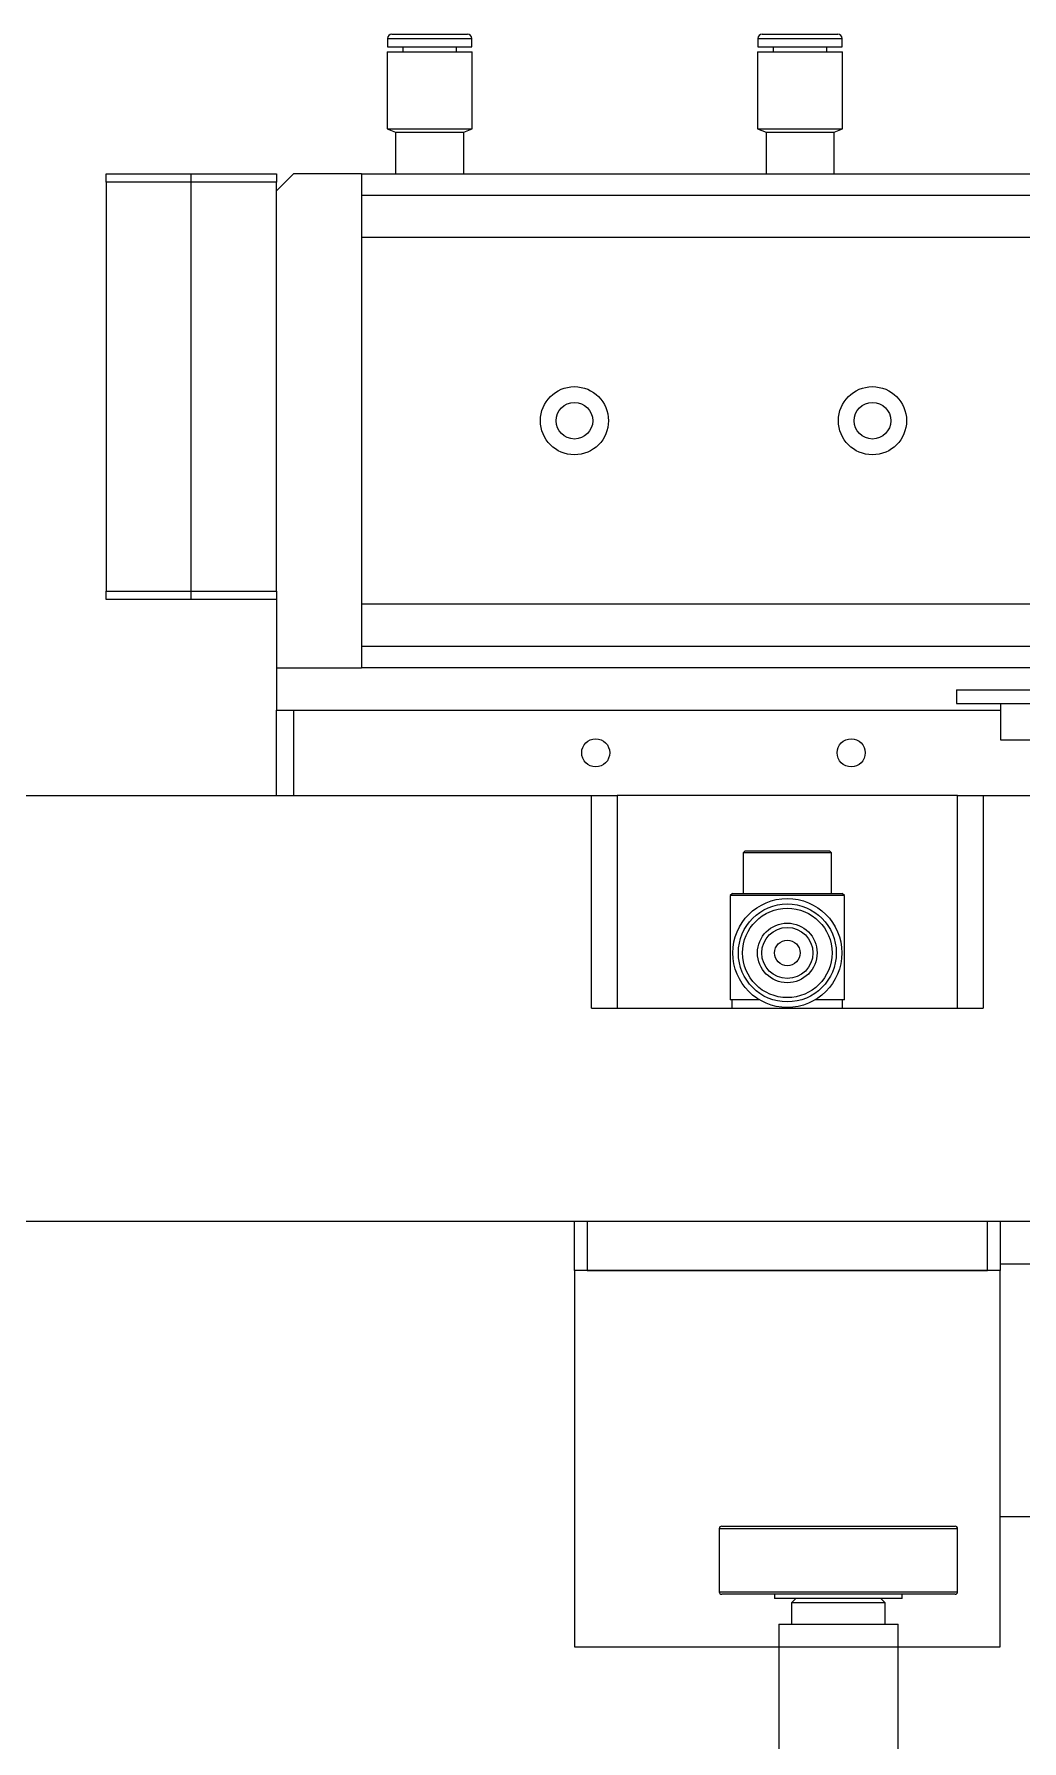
# Model space of a CAD drawing. Extents: x 500 to 100500, y -14500 to 21140.
# Drawn here: x 6708.1 to 6824, y -3054.9 to -2854.5 of the extents above; entities that cross this region are included whole.
import ezdxf

# ---------------------------------------------------------------- set-up
doc = ezdxf.new("R2010")
doc.units = 0
doc.layers.get('0').update_dxf_attribs({"linetype": 'CONTINUOUS'})

# ---------------------------------------------------------------- blocks, each defined once
blk = doc.blocks.new('SP R')
at = {"color": 3}
for p, q in [((16890.34, -97455.61), (16890.34, -97463.01)), ((16918.34, -97455.61), (16890.34, -97455.61)), ((16890.64, -97455.31), (16918.04, -97455.31)), ((16918.34, -97463.01), (16918.34, -97455.61)), ((16890.34, -97463.01), (16918.34, -97463.01)), ((16918.04, -97463.31), (16890.64, -97463.31)), ((16896.84, -97463.31), (16896.84, -97463.81)), ((16900.87, -97463.81), (16896.84, -97463.81)), ((16899.34, -97463.81), (16898.84, -97464.31)), ((16898.84, -97464.31), (16898.84, -97466.81)), ((16904.34, -97464.31), (16898.84, -97464.31)), ((16911.84, -97463.81), (16900.87, -97463.81)), ((16909.84, -97464.31), (16904.34, -97464.31)), ((16909.84, -97464.31), (16909.34, -97463.81)), ((16909.84, -97466.81), (16909.84, -97464.31)), ((16911.84, -97463.81), (16911.84, -97463.31)), ((16897.34, -97466.81), (16897.34, -97496.31)), ((16897.34, -97466.81), (16904.34, -97466.81)), ((16904.34, -97466.81), (16911.34, -97466.81)), ((16911.34, -97496.31), (16911.34, -97466.81))]:
    blk.add_line(p, q, dxfattribs=at)
for centre, start, end in [((16890.64, -97455.61), 90, 180), ((16918.04, -97455.61), 0, 90), ((16890.64, -97463.01), 180, 270), ((16918.04, -97463.01), 270, 0)]:
    blk.add_arc(centre, 0.3, start, end, dxfattribs=at)
blk = doc.blocks.new('KJprobe Card F')
at = {"color": 6}
for p, q in [((30417.25, -77290.09, 43.99), (30425.83, -77290.09, 43.99)), ((30425.83, -77290.09, 43.99), (30426.15, -77290.09, 43.99)), ((30460.75, -77290.09, 43.99), (30469.33, -77290.09, 43.99)), ((30469.33, -77290.09, 43.99), (30469.65, -77290.09, 43.99)), ((30416.75, -77290.59, 43.99), (30416.75, -77291.59, 43.99)), ((30416.75, -77290.59, 43.99), (30426.29, -77290.59, 43.99)), ((30416.75, -77291.59, 43.99), (30426.29, -77291.59, 43.99)), ((30418.55, -77291.59, 43.99), (30418.55, -77292.19, 43.99)), ((30424.85, -77292.19, 43.99), (30424.85, -77291.59, 43.99)), ((30426.29, -77290.59, 43.99), (30426.65, -77290.59, 43.99)), ((30426.29, -77291.59, 43.99), (30426.65, -77291.59, 43.99)), ((30426.65, -77291.59, 43.99), (30426.65, -77290.59, 43.99)), ((30460.25, -77290.59, 43.99), (30460.25, -77291.59, 43.99)), ((30460.25, -77290.59, 43.99), (30469.79, -77290.59, 43.99)), ((30460.25, -77291.59, 43.99), (30469.79, -77291.59, 43.99)), ((30462.05, -77291.59, 43.99), (30462.05, -77292.19, 43.99)), ((30468.35, -77292.19, 43.99), (30468.35, -77291.59, 43.99)), ((30469.79, -77290.59, 43.99), (30470.15, -77290.59, 43.99)), ((30469.79, -77291.59, 43.99), (30470.15, -77291.59, 43.99)), ((30470.15, -77291.59, 43.99), (30470.15, -77290.59, 43.99)), ((30416.7, -77292.19, 43.99), (30416.7, -77301.23, 43.99)), ((30416.7, -77292.19, 43.99), (30426.34, -77292.19, 43.99)), ((30426.34, -77292.19, 43.99), (30426.7, -77292.19, 43.99)), ((30426.7, -77301.23, 43.99), (30426.7, -77292.19, 43.99)), ((30460.2, -77292.19, 43.99), (30460.2, -77301.23, 43.99)), ((30460.2, -77292.19, 43.99), (30469.84, -77292.19, 43.99)), ((30469.84, -77292.19, 43.99), (30470.2, -77292.19, 43.99)), ((30470.2, -77301.23, 43.99), (30470.2, -77292.19, 43.99)), ((30416.7, -77301.23, 43.99), (30417.7, -77301.59, 43.99)), ((30416.7, -77301.23, 43.99), (30426.34, -77301.23, 43.99)), ((30417.7, -77301.59, 43.99), (30417.7, -77306.49, 43.99)), ((30417.7, -77301.59, 43.99), (30425.41, -77301.59, 43.99)), ((30425.41, -77301.59, 43.99), (30425.7, -77301.59, 43.99)), ((30425.7, -77301.59, 43.99), (30426.7, -77301.23, 43.99)), ((30425.7, -77306.49, 43.99), (30425.7, -77301.59, 43.99)), ((30426.34, -77301.23, 43.99), (30426.7, -77301.23, 43.99)), ((30460.2, -77301.23, 43.99), (30461.2, -77301.59, 43.99)), ((30460.2, -77301.23, 43.99), (30469.84, -77301.23, 43.99)), ((30461.2, -77301.59, 43.99), (30461.2, -77306.49, 43.99)), ((30461.2, -77301.59, 43.99), (30468.91, -77301.59, 43.99)), ((30468.91, -77301.59, 43.99), (30469.2, -77301.59, 43.99)), ((30469.2, -77301.59, 43.99), (30470.2, -77301.23, 43.99)), ((30469.2, -77306.49, 43.99), (30469.2, -77301.59, 43.99)), ((30469.84, -77301.23, 43.99), (30470.2, -77301.23, 43.99)), ((30383.7, -77307.49, 43.99), (30383.7, -77306.49, 43.99)), ((30383.7, -77306.49, 43.99), (30393.7, -77306.49, 43.99)), ((30393.7, -77307.49, 43.99), (30383.7, -77307.49, 43.99)), ((30383.7, -77307.49, 43.99), (30383.7, -77355.49, 43.99)), ((30393.7, -77306.49, 43.99), (30403.7, -77306.49, 43.99)), ((30393.7, -77307.49, 43.99), (30393.7, -77306.49, 43.99)), ((30393.7, -77355.49, 43.99), (30393.7, -77307.49, 43.99)), ((30403.7, -77307.49, 43.99), (30393.7, -77307.49, 43.99)), ((30403.7, -77306.49, 43.99), (30403.7, -77307.49, 43.99)), ((30405.7, -77306.49, 43.99), (30403.7, -77308.49, 43.99)), ((30403.7, -77355.49, 43.99), (30403.7, -77307.49, 43.99)), ((30413.7, -77306.49, 43.99), (30405.7, -77306.49, 43.99)), ((30413.7, -77306.49, 43.99), (30413.7, -77308.99, 43.99)), ((30413.7, -77306.49, 43.99), (30503.7, -77306.49, 43.99)), ((30413.7, -77308.99, 43.99), (30503.7, -77308.99, 43.99)), ((30413.7, -77308.99, 43.99), (30413.7, -77313.99, 43.99)), ((30503.7, -77313.99, 43.99), (30413.7, -77313.99, 43.99)), ((30413.7, -77313.99, 43.99), (30413.7, -77356.99, 43.99)), ((30383.7, -77355.49, 43.99), (30393.7, -77355.49, 43.99)), ((30383.7, -77356.49, 43.99), (30383.7, -77355.49, 43.99)), ((30393.7, -77355.49, 43.99), (30403.7, -77355.49, 43.99)), ((30393.7, -77356.49, 43.99), (30393.7, -77355.49, 43.99)), ((30403.7, -77355.49, 43.99), (30403.7, -77356.49, 43.99)), ((30393.7, -77356.49, 43.99), (30383.7, -77356.49, 43.99)), ((30403.7, -77356.49, 43.99), (30393.7, -77356.49, 43.99)), ((30403.7, -77356.49, 43.99), (30403.7, -77364.49, 43.99)), ((30413.7, -77356.99, 43.99), (30503.7, -77356.99, 43.99)), ((30413.7, -77356.99, 43.99), (30413.7, -77361.99, 43.99)), ((30413.7, -77361.99, 43.99), (30413.7, -77364.49, 43.99)), ((30503.7, -77361.99, 43.99), (30413.7, -77361.99, 43.99)), ((30403.7, -77364.49, 43.99), (30413.7, -77364.49, 43.99)), ((30403.7, -77364.49, 43.99), (30403.7, -77369.49, 43.99)), ((30503.7, -77364.49, 43.99), (30413.7, -77364.49, 43.99)), ((30483.57, -77367.09, 43.99), (30483.57, -77368.69, 43.99)), ((30483.57, -77367.09, 43.99), (30603.7, -77367.09, 43.99)), ((30403.7, -77379.49, 43.99), (30403.7, -77369.49, 43.99)), ((30403.7, -77369.49, 43.99), (30405.7, -77369.49, 43.99)), ((30405.7, -77369.49, 43.99), (30405.7, -77379.49, 43.99)), ((30405.7, -77369.49, 43.99), (30488.77, -77369.49, 43.99)), ((30483.57, -77368.69, 43.99), (30603.7, -77368.69, 43.99)), ((30488.77, -77372.99, 43.99), (30488.77, -77368.69, 43.99)), ((30500.97, -77372.99, 43.99), (30488.77, -77372.99, 43.99)), ((30111.7, -77379.49, 43.99), (30440.7, -77379.49, 43.99)), ((30440.7, -77404.49, 43.99), (30440.7, -77379.49, 43.99)), ((30440.7, -77379.49, 43.99), (30443.7, -77379.49, 43.99)), ((30443.7, -77379.49, 43.99), (30443.7, -77404.49, 43.99)), ((30483.7, -77379.49, 43.99), (30443.7, -77379.49, 43.99)), ((30483.7, -77404.49, 43.99), (30483.7, -77379.49, 43.99)), ((30483.7, -77379.49, 43.99), (30486.7, -77379.49, 43.99)), ((30486.7, -77379.49, 43.99), (30486.7, -77404.49, 43.99)), ((30486.7, -77379.49, 43.99), (30603.7, -77379.49, 43.99)), ((30458.75, -77385.99, 43.99), (30458.5, -77386.24, 43.99)), ((30458.5, -77386.24, 43.99), (30458.5, -77390.99, 43.99)), ((30468.9, -77386.24, 43.99), (30458.5, -77386.24, 43.99)), ((30458.75, -77385.99, 43.99), (30468.65, -77385.99, 43.99)), ((30468.9, -77386.24, 43.99), (30468.65, -77385.99, 43.99)), ((30468.9, -77390.99, 43.99), (30468.9, -77386.24, 43.99)), ((30457.25, -77390.99, 43.99), (30457, -77391.24, 43.99)), ((30457, -77391.24, 43.99), (30457, -77403.49, 43.99)), ((30470.4, -77391.24, 43.99), (30457, -77391.24, 43.99)), ((30457.25, -77390.99, 43.99), (30470.15, -77390.99, 43.99)), ((30470.4, -77391.24, 43.99), (30470.15, -77390.99, 43.99)), ((30470.4, -77403.49, 43.99), (30470.4, -77391.24, 43.99)), ((30460.42, -77403.49, 43.99), (30457, -77403.49, 43.99)), ((30457.2, -77403.49, 43.99), (30457.2, -77404.49, 43.99)), ((30470.4, -77403.49, 43.99), (30466.97, -77403.49, 43.99)), ((30470.2, -77404.49, 43.99), (30470.2, -77403.49, 43.99)), ((30440.7, -77404.49, 43.99), (30486.7, -77404.49, 43.99)), ((30111.7, -77429.49, 43.99), (30438.7, -77429.49, 43.99)), ((30438.7, -77435.29, 43.99), (30438.7, -77429.49, 43.99)), ((30438.7, -77429.49, 43.99), (30440.2, -77429.49, 43.99)), ((30440.2, -77429.49, 43.99), (30440.2, -77435.29, 43.99)), ((30440.2, -77429.49, 43.99), (30487.2, -77429.49, 43.99)), ((30487.2, -77435.29, 43.99), (30487.2, -77429.49, 43.99)), ((30487.2, -77429.49, 43.99), (30488.7, -77429.49, 43.99)), ((30488.7, -77429.49, 43.99), (30918.7, -77429.49, 43.99)), ((30488.7, -77429.49, 43.99), (30488.7, -77435.29, 43.99)), ((30488.7, -77435.29, 43.99), (30438.7, -77435.29, 43.99)), ((30438.7, -77435.29, 43.99), (30438.7, -77479.49, 43.99)), ((30440.2, -77435.29, 43.99), (30487.2, -77435.29, 43.99)), ((30488.7, -77434.49, 43.99), (30494.55, -77434.49, 43.99)), ((30488.7, -77479.49, 43.99), (30488.7, -77435.29, 43.99)), ((30525.7, -77464.19, 43.99), (30488.7, -77464.19, 43.99)), ((30438.7, -77479.49, 43.99), (30488.7, -77479.49, 43.99))]:
    blk.add_line(p, q, dxfattribs=at)
for centre, radius in [((30438.7, -77335.49, 43.99), 4), ((30473.7, -77335.49, 43.99), 4), ((30438.7, -77335.49, 43.99), 2.15), ((30473.7, -77335.49, 43.99), 2.15), ((30441.2, -77374.49, 43.99), 1.65), ((30471.2, -77374.49, 43.99), 1.65), ((30463.7, -77397.99, 43.99), 6.4), ((30463.7, -77397.99, 43.99), 5.75), ((30463.7, -77397.99, 43.99), 5.25), ((30463.7, -77397.99, 43.99), 3.5), ((30463.7, -77397.99, 43.99), 3), ((30463.7, -77397.99, 43.99), 1.5)]:
    blk.add_circle(centre, radius, dxfattribs=at)
for centre, start, end in [((30417.25, -77290.59, 43.99), 90, 180), ((30426.15, -77290.59, 43.99), 0, 90), ((30460.75, -77290.59, 43.99), 90, 180), ((30469.65, -77290.59, 43.99), 0, 90)]:
    blk.add_arc(centre, 0.5, start, end, dxfattribs=at)

msp = doc.modelspace()

# ---------------------------------------------------------------- block references
msp.add_blockref('KJprobe Card F', (-23667.2, 74435.59, -119.8))
at = {"color": 0}
msp.add_blockref('SP R', (-10101.84, 94425.6, -75.82), dxfattribs=at)

doc.saveas('drawing.dxf')
